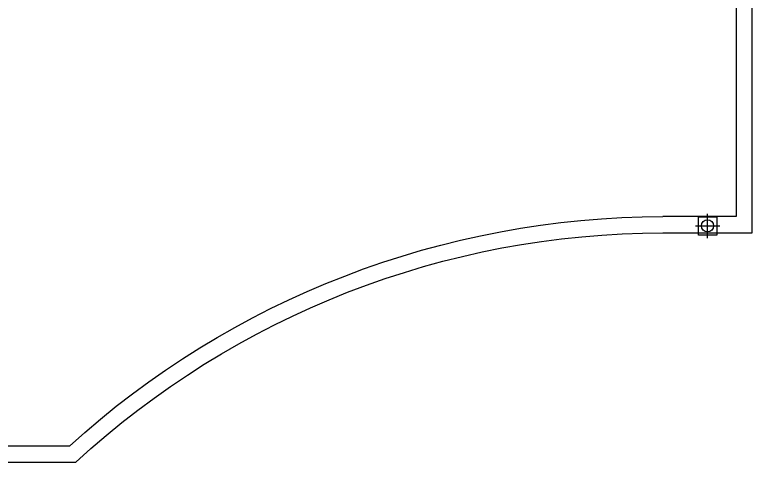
# Model space of a CAD drawing. Header units: millimetres. Extents: x -27104 to 125781, y -3376 to 46996.
# Drawn here: x 56033.9 to 56211.4, y 18715.8 to 18823.6 of the extents above; entities that cross this region are included whole.
import ezdxf

# ---------------------------------------------------------------- set-up
doc = ezdxf.new("R2010")
doc.units = ezdxf.units.MM
doc.header["$LTSCALE"] = 100
doc.header["$MEASUREMENT"] = 0
doc.layers.get('0').update_dxf_attribs({"linetype": 'CONTINUOUS'})
doc.layers.add('ELE9', color=9, linetype='CONTINUOUS')
doc.layers.add('홈통', color=6, linetype='CONTINUOUS')

# ---------------------------------------------------------------- blocks, each defined once
blk = doc.blocks.new('A$C64A97E52')
at = {"layer": '홈통', "color": 1}
for p, q in [((200, 450), (200, -50)), ((450, 200), (-50, 200))]:
    blk.add_line(p, q, dxfattribs=at)
at = {"layer": '홈통', "ltscale": 0.1}
blk.add_circle((200, 200), 125, dxfattribs=at)
blk = doc.blocks.new('fghghhjjhk')
at = {"layer": '홈통'}
blk.add_lwpolyline([(36494545.1, -795978.7), (36494320.1, -795978.7), (36494320.1, -796203.7), (36494545.1, -796203.7)], close=True, dxfattribs=at)
at = {"xscale": -0.6, "yscale": 0.6, "zscale": 0.6}
blk.add_blockref('A$C64A97E52', (36494552.6, -796211.2), dxfattribs=at)
blk = doc.blocks.new('ggtyu')
at = {"layer": 'ELE9', "color": 253, "ltscale": 0.1}
for points in [[(56018.07, 19219.5), (56018.07, 18938.76), (56000.46, 18938.76)], [(56000.46, 18934.85), (56021.98, 18934.85), (56021.98, 19219.5)], [(55857.59, 18883.48), (55820.47, 18883.48), (55820.47, 18985.21), (55609.19, 18985.21), (55609.19, 18883.48), (55566.15, 18883.48), (55566.15, 18985.21), (55300.08, 18985.21)], [(55613.1, 18981.3), (55816.56, 18981.3), (55816.56, 18879.57), (55859.12, 18879.57)]]:
    blk.add_lwpolyline(points, dxfattribs=at)
for points in [[(55857.59, 18883.48, -0.186707), (56000.46, 18938.76)], [(55859.12, 18879.57, -0.18858), (56000.46, 18934.85, -0.166521)]]:
    blk.add_lwpolyline(points, format="xyb", dxfattribs=at)
at = {"layer": 'ELE9', "color": 253, "xscale": -0.01956378461538462, "yscale": 0.01956378461538462, "zscale": 0.01956378461538462, "rotation": 180}
blk.add_blockref('fghghhjjhk', (-657958, 3361.98), dxfattribs=at)

msp = doc.modelspace()

# ---------------------------------------------------------------- block references
msp.add_blockref('ggtyu', (189.46, -163.8))

doc.saveas('drawing.dxf')
